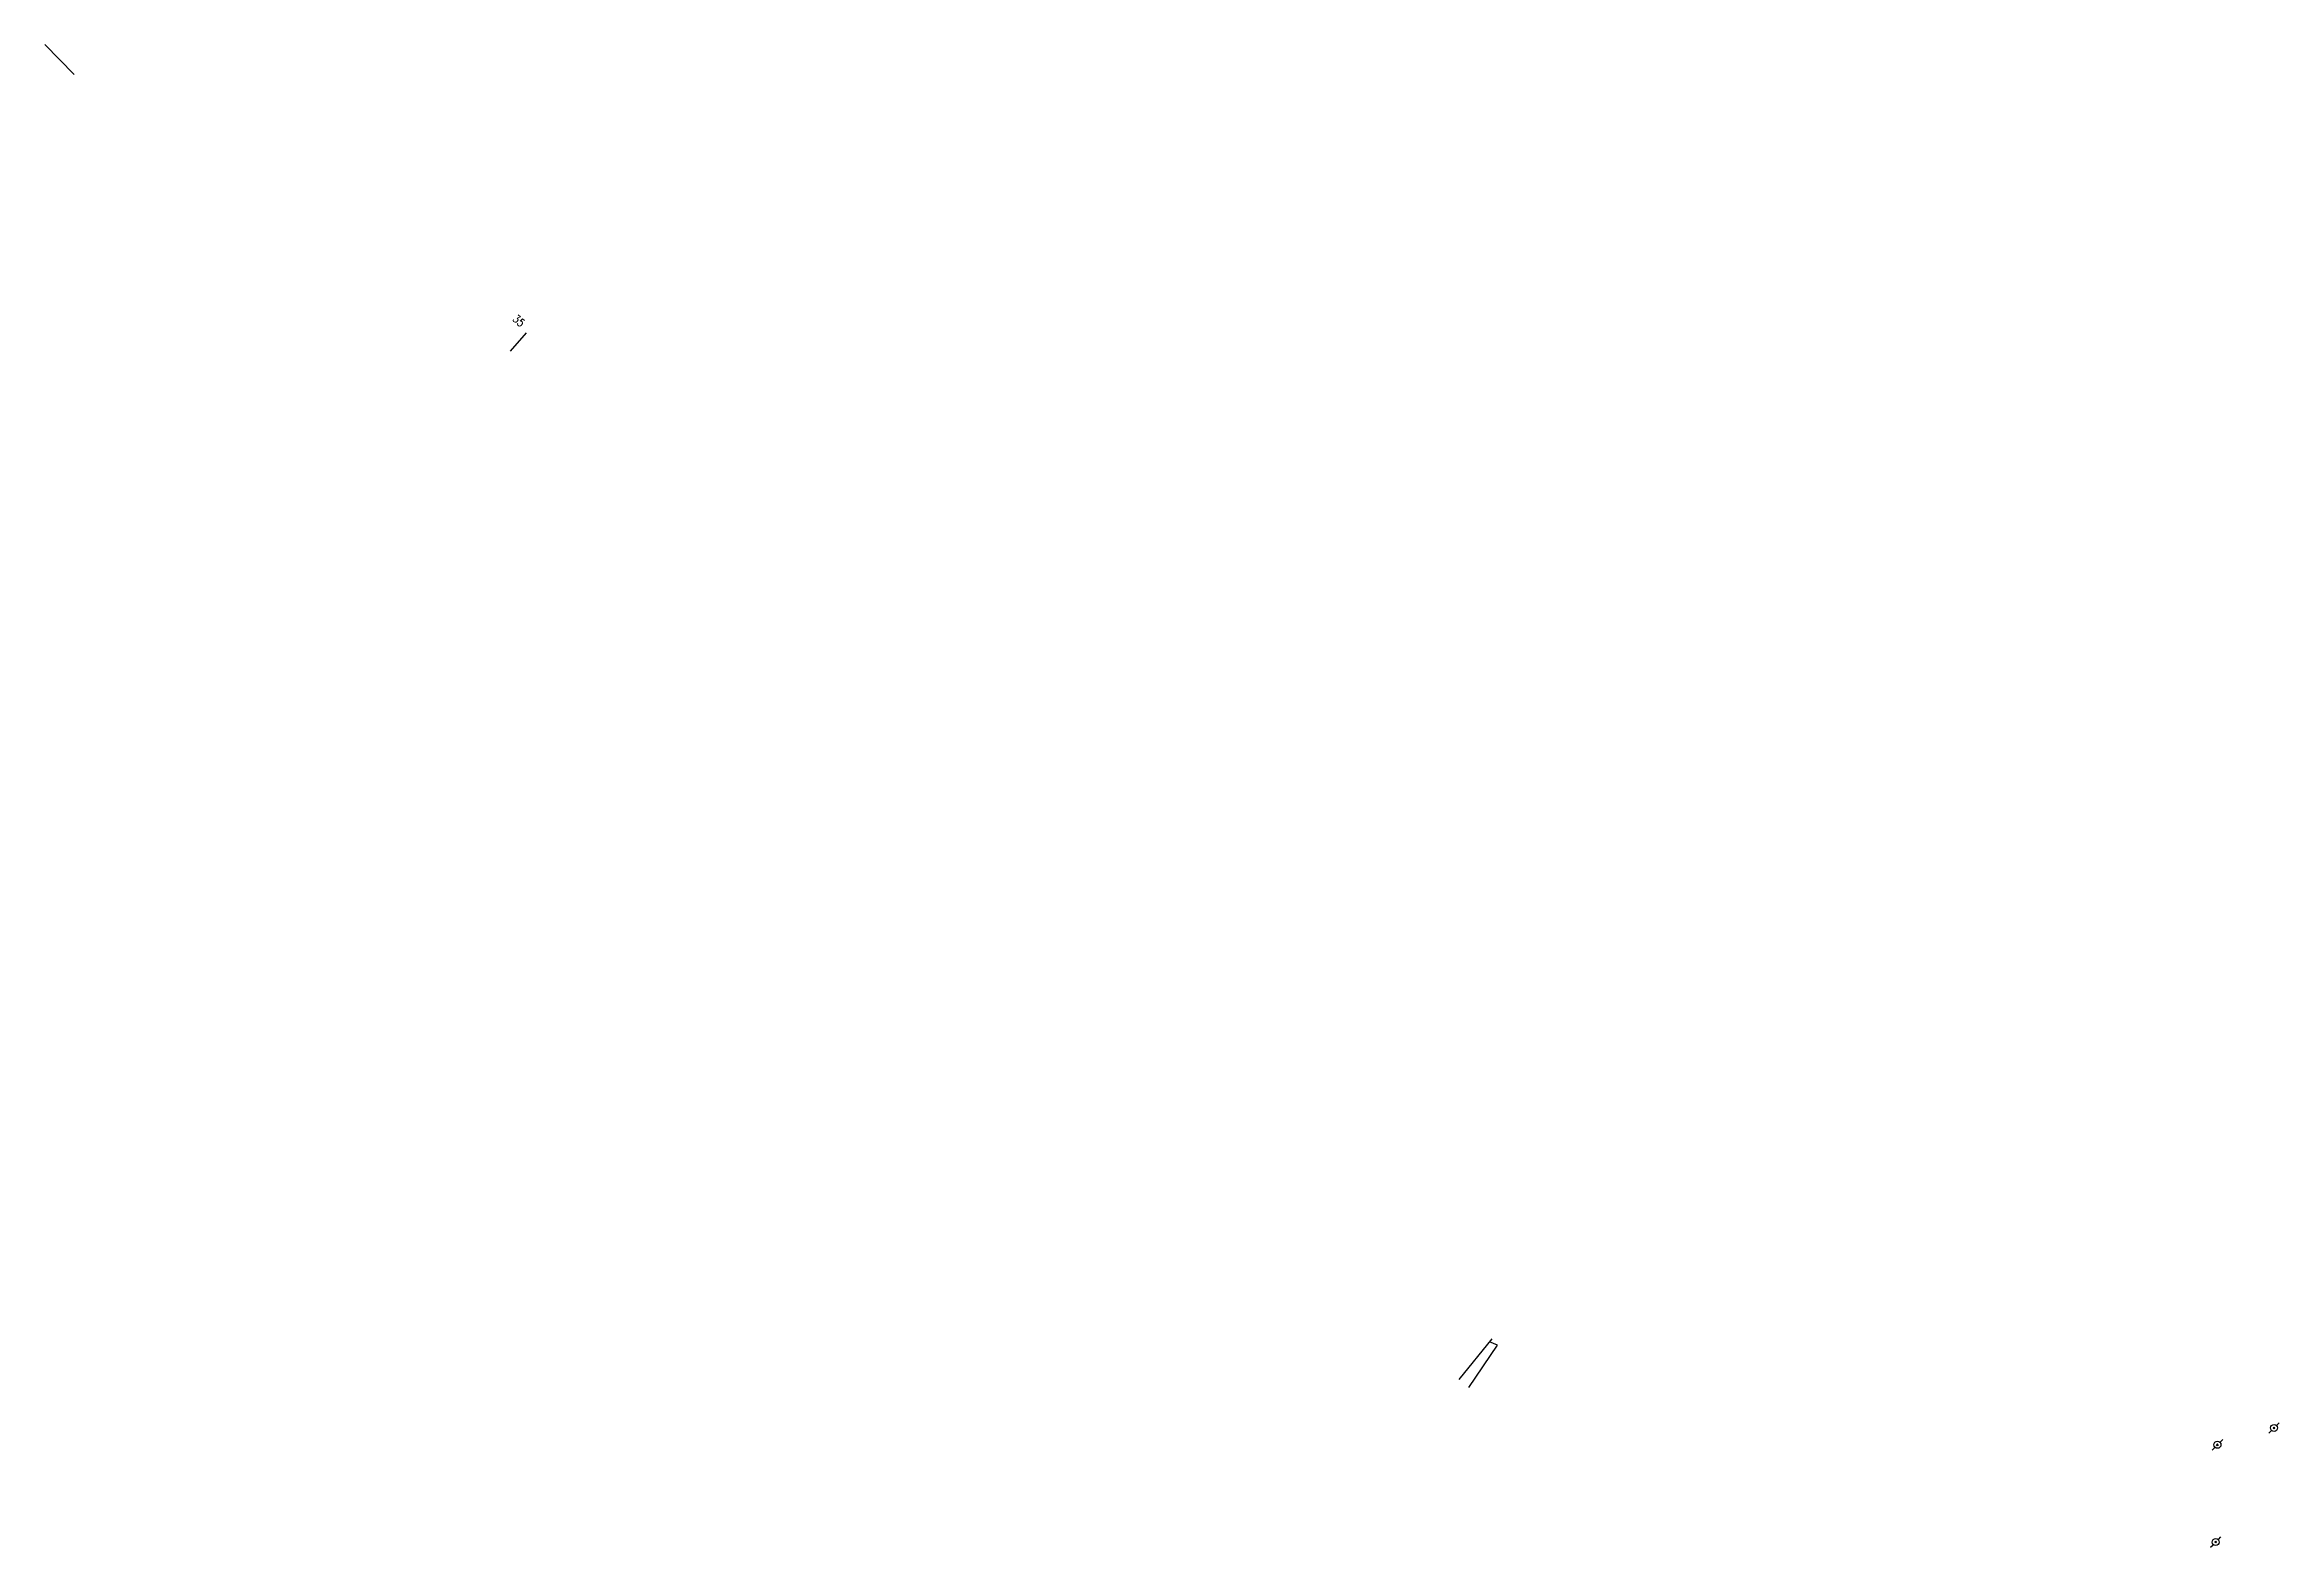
# Model space of a CAD drawing. Header units: millimetres. Extents: x 115000 to 115903, y 121012 to 121922.
# Drawn here: x 115047.4 to 115473.6, y 121635.2 to 121922 of the extents above; entities that cross this region are included whole.
import ezdxf

# ---------------------------------------------------------------- set-up
doc = ezdxf.new("R2010")
doc.units = ezdxf.units.MM
doc.layers.get('0').update_dxf_attribs({"linetype": 'CONTINUOUS'})
for name, color, linetype in [('W0100', 7, 'CONTINUOUS'), ('W0473', 7, 'CONTINUOUS'), ('w0991', 7, 'CONTINUOUS'), ('W1102', 7, 'CONTINUOUS')]:
    doc.layers.add(name, color=color, linetype=linetype)
doc.styles.get("Standard").update_dxf_attribs({"font": 'romans.shx', "width": 0.85})

# ---------------------------------------------------------------- blocks, each defined once
blk = doc.blocks.new('T473')
for p, q in [((-0.166667, 0.166667), (0.166667, -0.166667)), ((-0.166667, -0.166667), (0.166667, 0.166667)), ((0.500001, 0.500001), (1.000002, 1.000002)), ((-1.000002, -1.000002), (-0.500001, -0.500001))]:
    blk.add_line(p, q)
blk.add_ellipse((0, 0), major_axis=(0.471405, 0.471405), ratio=1, start_param=5.4977871438, end_param=11.780972451)

msp = doc.modelspace()

# ---------------------------------------------------------------- linework, layer by layer
at = {"layer": 'W0100', "color": 252, "flags": 128}
msp.add_lwpolyline([(115136.23, 121863.5), (115139.24, 121866.98)], dxfattribs=at)
at = {"layer": 'W0100', "color": 252}
msp.add_lwpolyline([(115319, 121665.71), (115324.44, 121673.77), (115322.95, 121674.41)], dxfattribs=at)
at = {"layer": 'W1102', "color": 252, "flags": 128}
msp.add_lwpolyline([(115052.98, 121916.29), (115047.36, 121922)], dxfattribs=at)
at = {"layer": 'W1102', "color": 252}
msp.add_lwpolyline([(115323.41, 121674.97), (115317.12, 121667.23)], dxfattribs=at)

# ---------------------------------------------------------------- block references
at = {"layer": 'W0473'}
for p in [(115461.79, 121654.76), (115472.59, 121657.98), (115461.46, 121636.19)]:
    msp.add_blockref('T473', p, dxfattribs=at)

# ---------------------------------------------------------------- texts
at = {"layer": 'w0991', "color": 252, "insert": (115137.46, 121870.59), "char_height": 1.5, "attachment_point": 1, "rotation": 319.0754}
msp.add_mtext('35', dxfattribs=at)

doc.saveas('drawing.dxf')
